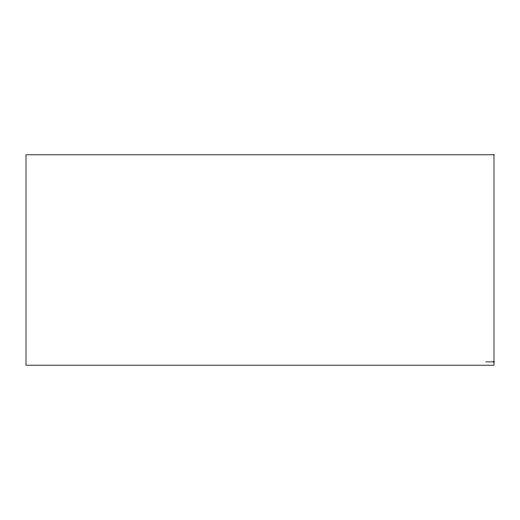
<?xml version="1.0" encoding="UTF-8"?>
<svg xmlns="http://www.w3.org/2000/svg" width="520" height="520" viewBox="0 0 520 520"><rect width="100%" height="100%" fill="white"/><g stroke="black" fill="none" stroke-linecap="round" stroke-linejoin="round"><path stroke-width="0.78" d="M485.719 361.881L494 361.881M494 154.804L26 154.804L26 365.196L494 365.196L494 154.804"/></g></svg>
